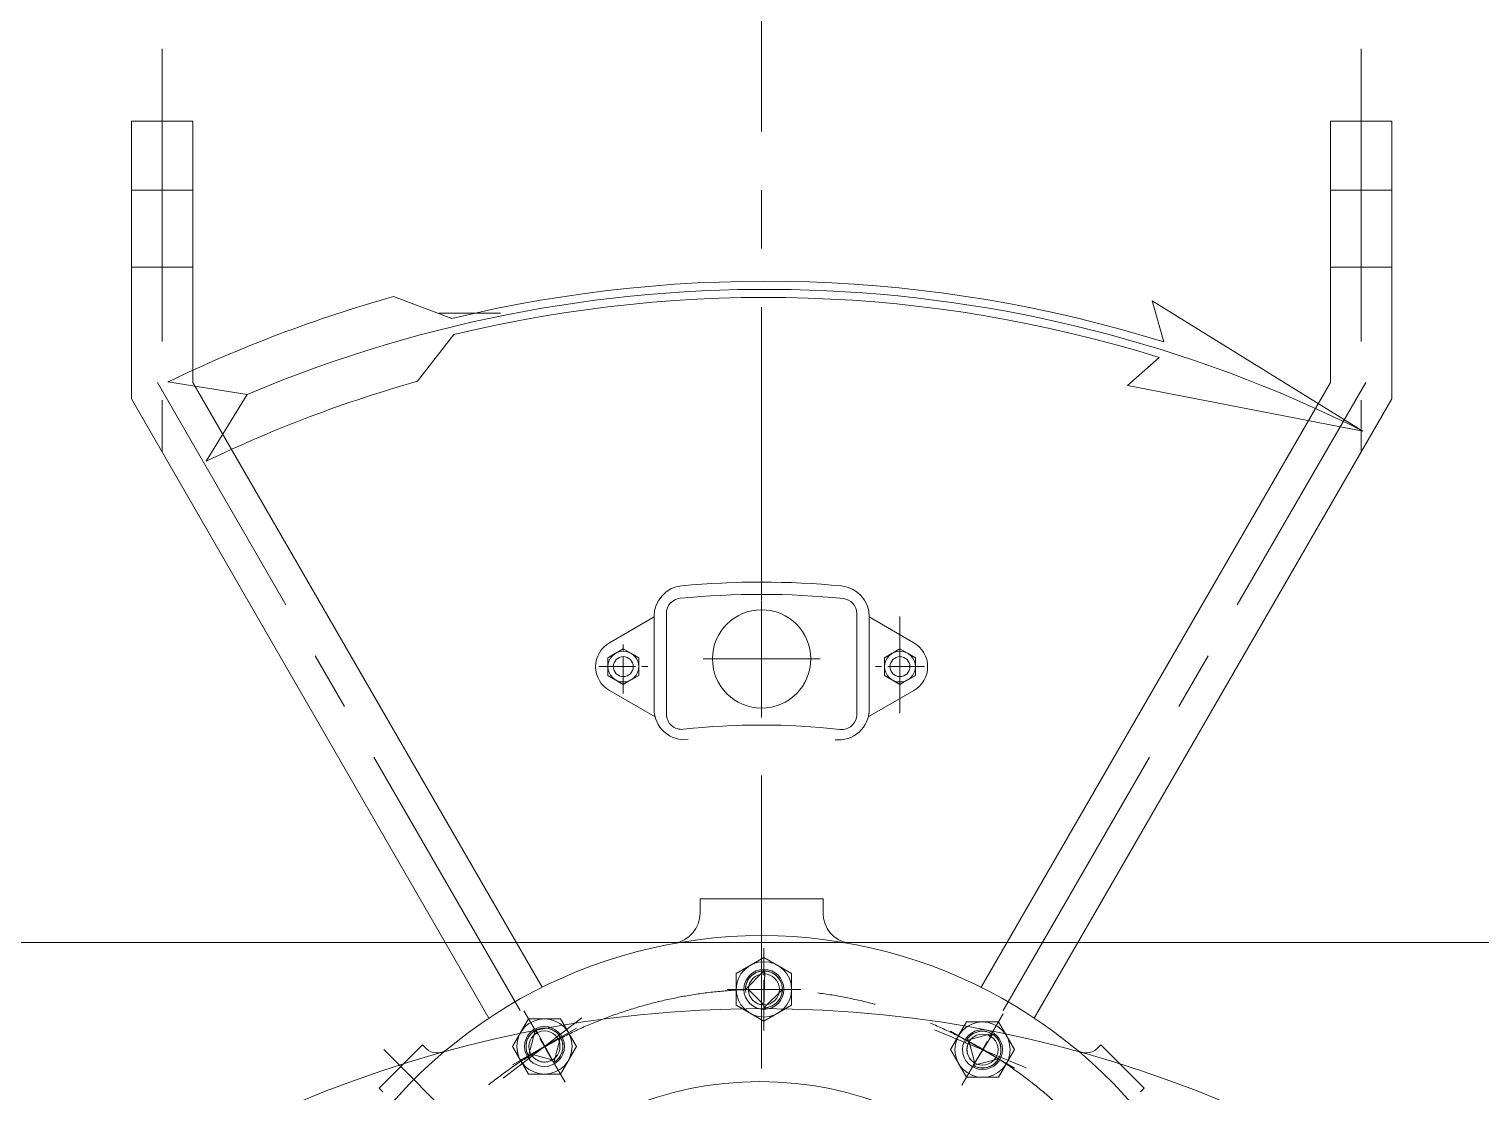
# Model space of a CAD drawing. Header units: millimetres. Extents: x 2 to 671028, y -1 to 511258.
# Drawn here: x 95616 to 107613, y 402192 to 410976 of the extents above; entities that cross this region are included whole.
import ezdxf

# ---------------------------------------------------------------- set-up
doc = ezdxf.new("R2010")
doc.units = ezdxf.units.MM
doc.header["$LTSCALE"] = 25.4
doc.linetypes.add('CENTER', pattern=[50.8, 31.75, -6.35, 6.35, -6.35])
doc.linetypes.add('点画线', pattern=[18, 12, -2, 2, -2])
for name, color, linetype, lineweight in [('CAXA1', 5, 'CENTER', 5), ('中心线层', 5, 'CENTER', 5), ('细实线层', 7, 'Continuous', 5)]:
    doc.layers.add(name, color=color, linetype=linetype, lineweight=lineweight)

msp = doc.modelspace()

# ---------------------------------------------------------------- linework, layer by layer
at = {"color": 7, "lineweight": 5}
for p, q in [((96462.26, 410215.56), (96462.26, 407919.68)), ((96462.26, 410215.56), (96970.26, 410215.56)), ((96970.26, 410215.56), (96970.26, 408055.8)), ((106876.26, 410215.56), (106368.26, 410215.56)), ((106368.26, 410215.56), (106368.26, 408055.8)), ((106876.26, 410215.56), (106876.26, 407919.68)), ((96462.26, 409644.06), (96970.26, 409644.06)), ((106876.26, 409644.06), (106368.26, 409644.06)), ((96462.26, 409009.06), (96970.26, 409009.06)), ((106876.26, 409009.06), (106368.26, 409009.06)), ((99510.26, 408628.06), (99002.26, 408628.06)), ((99855.97, 403057.6), (96970.26, 408055.8)), ((103482.54, 403057.6), (106368.26, 408055.8)), ((99416.39, 402802.97), (96462.26, 407919.68)), ((103922.12, 402802.97), (106876.26, 407919.68)), ((100411.96, 405905.03), (100780.26, 406117.67)), ((100780.26, 406122.18), (100780.26, 405356.4)), ((100881.86, 406145.27), (100881.86, 405315.43)), ((102456.66, 406143.95), (102456.66, 405313.92)), ((102558.26, 406120.9), (102558.26, 405354.96)), ((102926.56, 405905.03), (102558.26, 406117.67)), ((100399.26, 405780.38), (100526.26, 405853.7)), ((100526.26, 405853.7), (100462.76, 405817.04)), ((100589.76, 405817.04), (100526.26, 405853.7)), ((100526.26, 405853.7), (100526.26, 405853.7)), ((100526.26, 405853.7), (100653.26, 405780.38)), ((102812.26, 405853.7), (102685.26, 405780.38)), ((102748.76, 405817.04), (102812.26, 405853.7)), ((102812.26, 405853.7), (102812.26, 405853.7)), ((102812.26, 405853.7), (102875.76, 405817.04)), ((102939.26, 405780.38), (102812.26, 405853.7)), ((100462.76, 405817.04), (100399.26, 405780.38)), ((100399.26, 405780.38), (100399.26, 405780.38)), ((100399.26, 405780.38), (100399.26, 405707.06)), ((100399.26, 405633.73), (100399.26, 405780.38)), ((100462.76, 405817.04), (100462.76, 405817.04)), ((100653.26, 405780.38), (100589.76, 405817.04)), ((100589.76, 405817.04), (100589.76, 405817.04)), ((100653.26, 405707.06), (100653.26, 405780.38)), ((100653.26, 405780.38), (100653.26, 405780.38)), ((100653.26, 405780.38), (100653.26, 405633.73)), ((102685.26, 405780.38), (102748.76, 405817.04)), ((102685.26, 405707.06), (102685.26, 405780.38)), ((102685.26, 405780.38), (102685.26, 405780.38)), ((102685.26, 405780.38), (102685.26, 405633.73)), ((102748.76, 405817.04), (102748.76, 405817.04)), ((102875.76, 405817.04), (102875.76, 405817.04)), ((102875.76, 405817.04), (102939.26, 405780.38)), ((102939.26, 405780.38), (102939.26, 405780.38)), ((102939.26, 405780.38), (102939.26, 405707.06)), ((102939.26, 405633.73), (102939.26, 405780.38)), ((100399.26, 405707.06), (100399.26, 405633.73)), ((100399.26, 405633.73), (100399.26, 405633.73)), ((100399.26, 405633.73), (100462.76, 405597.07)), ((100526.26, 405560.41), (100399.26, 405633.73)), ((100653.26, 405633.73), (100526.26, 405560.41)), ((100589.76, 405597.07), (100653.26, 405633.73)), ((100653.26, 405633.73), (100653.26, 405707.06)), ((100653.26, 405707.06), (100653.26, 405707.06)), ((100653.26, 405633.73), (100653.26, 405633.73)), ((102685.26, 405633.73), (102685.26, 405707.06)), ((102685.26, 405707.06), (102685.26, 405707.06)), ((102748.76, 405597.07), (102685.26, 405633.73)), ((102685.26, 405633.73), (102685.26, 405633.73)), ((102685.26, 405633.73), (102812.26, 405560.41)), ((102812.26, 405560.41), (102939.26, 405633.73)), ((102939.26, 405633.73), (102875.76, 405597.07)), ((102939.26, 405707.06), (102939.26, 405633.73)), ((102939.26, 405633.73), (102939.26, 405633.73)), ((100411.96, 405509.08), (100788.22, 405291.85)), ((100462.76, 405597.07), (100462.76, 405597.07)), ((100462.76, 405597.07), (100526.26, 405560.41)), ((100526.26, 405560.41), (100589.76, 405597.07)), ((100526.26, 405560.41), (100526.26, 405560.41)), ((100589.76, 405597.07), (100589.76, 405597.07)), ((102926.56, 405509.08), (102550.29, 405291.85)), ((102812.26, 405560.41), (102748.76, 405597.07)), ((102748.76, 405597.07), (102748.76, 405597.07)), ((102875.76, 405597.07), (102812.26, 405560.41)), ((102812.26, 405560.41), (102812.26, 405560.41)), ((102875.76, 405597.07), (102875.76, 405597.07)), ((102177.19, 403789.36), (101161.19, 403789.36)), ((101161.19, 403789.36), (101161.19, 403670.78)), ((102177.19, 403789.36), (102177.19, 403670.8)), ((114802.98, 403426.04), (88535.76, 403426.04)), ((101688.06, 403304.06), (101459.46, 403172.07)), ((101459.46, 403172.07), (101573.76, 403238.07)), ((101573.76, 403238.07), (101688.06, 403304.06)), ((101573.76, 403238.07), (101573.76, 403238.07)), ((101688.06, 403304.06), (101688.06, 403304.06)), ((101688.06, 403304.06), (101802.36, 403238.07)), ((101916.66, 403172.07), (101688.06, 403304.06)), ((101802.36, 403238.07), (101802.36, 403238.07)), ((101802.36, 403238.07), (101916.66, 403172.07)), ((101459.46, 403040.09), (101459.46, 403172.07)), ((101459.46, 403172.07), (101459.46, 403172.07)), ((101459.46, 403172.07), (101459.46, 402908.11)), ((101535.66, 403040.09), (101688.06, 403192.49)), ((101543.12, 403087.19), (101540.86, 403079.54)), ((101545.78, 403094.71), (101543.12, 403087.19)), ((101548.84, 403102.08), (101545.78, 403094.71)), ((101552.27, 403109.28), (101548.84, 403102.08)), ((101556.08, 403116.29), (101552.27, 403109.28)), ((101560.25, 403123.1), (101556.08, 403116.29)), ((101564.77, 403129.67), (101560.25, 403123.1)), ((101569.63, 403136), (101564.77, 403129.67)), ((101574.81, 403142.07), (101569.63, 403136)), ((101580.3, 403147.86), (101574.81, 403142.07)), ((101586.09, 403153.35), (101580.3, 403147.86)), ((101592.15, 403158.53), (101586.09, 403153.35)), ((101598.48, 403163.39), (101592.15, 403158.53)), ((101605.06, 403167.91), (101598.48, 403163.39)), ((101611.86, 403172.07), (101605.06, 403167.91)), ((101618.87, 403175.88), (101611.86, 403172.07)), ((101626.08, 403179.32), (101618.87, 403175.88)), ((101633.45, 403182.37), (101626.08, 403179.32)), ((101640.97, 403185.03), (101633.45, 403182.37)), ((101648.62, 403187.3), (101640.97, 403185.03)), ((101656.38, 403189.16), (101648.62, 403187.3)), ((101664.22, 403190.62), (101656.38, 403189.16)), ((101672.13, 403191.66), (101664.22, 403190.62)), ((101680.09, 403192.28), (101672.13, 403191.66)), ((101688.06, 403192.49), (101680.09, 403192.28)), ((101696.04, 403192.28), (101688.06, 402887.69)), ((101703.99, 403191.66), (101696.04, 403192.28)), ((101711.9, 403190.62), (101703.99, 403191.66)), ((101719.75, 403189.16), (101711.9, 403190.62)), ((101727.51, 403187.3), (101719.75, 403189.16)), ((101735.16, 403185.03), (101727.51, 403187.3)), ((101742.68, 403182.37), (101735.16, 403185.03)), ((101750.05, 403179.32), (101742.68, 403182.37)), ((101757.25, 403175.88), (101750.05, 403179.32)), ((101764.26, 403172.07), (101757.25, 403175.88)), ((101771.07, 403167.91), (101764.26, 403172.07)), ((101777.64, 403163.39), (101771.07, 403167.91)), ((101783.97, 403158.53), (101777.64, 403163.39)), ((101790.04, 403153.35), (101783.97, 403158.53)), ((101795.83, 403147.86), (101790.04, 403153.35)), ((101801.32, 403142.07), (101795.83, 403147.86)), ((101806.5, 403136), (101801.32, 403142.07)), ((101811.36, 403129.67), (101806.5, 403136)), ((101815.88, 403123.1), (101811.36, 403129.67)), ((101820.04, 403116.29), (101815.88, 403123.1)), ((101823.85, 403109.28), (101820.04, 403116.29)), ((101827.29, 403102.08), (101823.85, 403109.28)), ((101830.34, 403094.71), (101827.29, 403102.08)), ((101833, 403087.19), (101830.34, 403094.71)), ((101835.27, 403079.54), (101833, 403087.19)), ((101916.66, 403172.07), (101916.66, 403172.07)), ((101916.66, 403172.07), (101916.66, 403040.09)), ((101916.66, 402908.11), (101916.66, 403172.07)), ((101459.46, 402908.11), (101459.46, 403040.09)), ((101459.46, 403040.09), (101459.46, 403040.09)), ((101535.87, 403048.07), (101535.66, 403040.09)), ((101559.72, 403040.09), (101535.66, 403040.09)), ((101535.66, 403040.09), (101840.46, 403040.09)), ((101536.5, 403056.02), (101535.87, 403048.07)), ((101537.54, 403063.93), (101536.5, 403056.02)), ((101538.99, 403071.78), (101537.54, 403063.93)), ((101540.86, 403079.54), (101538.99, 403071.78)), ((101688.06, 402911.75), (101559.72, 403040.09)), ((101559.72, 403040.09), (101559.9, 403033.38)), ((101688.06, 402911.75), (101559.72, 403040.09)), ((101559.9, 403033.38), (101560.42, 403026.68)), ((101560.42, 403026.68), (101561.3, 403020.02)), ((101561.3, 403020.02), (101562.53, 403013.41)), ((101562.53, 403013.41), (101564.09, 403006.88)), ((101564.09, 403006.88), (101566, 403000.43)), ((101566, 403000.43), (101568.25, 402994.1)), ((101568.25, 402994.1), (101570.82, 402987.89)), ((101570.82, 402987.89), (101573.71, 402981.83)), ((101573.71, 402981.83), (101576.92, 402975.92)), ((101576.92, 402975.92), (101580.43, 402970.19)), ((101580.43, 402970.19), (101584.23, 402964.66)), ((101584.23, 402964.66), (101588.32, 402959.32)), ((101840.46, 403040.09), (101688.06, 402887.69)), ((101820.04, 402963.89), (101823.85, 402970.9)), ((101823.85, 402970.9), (101827.29, 402978.11)), ((101827.29, 402978.11), (101830.34, 402985.48)), ((101830.34, 402985.48), (101833, 402993)), ((101833, 402993), (101835.27, 403000.65)), ((101837.13, 403071.78), (101835.27, 403079.54)), ((101835.27, 403000.65), (101837.13, 403008.41)), ((101838.59, 403063.93), (101837.13, 403071.78)), ((101837.13, 403008.41), (101838.59, 403016.25)), ((101839.63, 403056.02), (101838.59, 403063.93)), ((101838.59, 403016.25), (101839.63, 403024.16)), ((101840.25, 403048.07), (101839.63, 403056.02)), ((101839.63, 403024.16), (101840.25, 403032.12)), ((101840.46, 403040.09), (101840.25, 403048.07)), ((101840.25, 403032.12), (101840.46, 403040.09)), ((101916.66, 403040.09), (101916.66, 402908.11)), ((101573.76, 402842.12), (101459.46, 402908.11)), ((101459.46, 402908.11), (101459.46, 402908.11)), ((101459.46, 402908.11), (101688.06, 402776.13)), ((101588.32, 402959.32), (101592.69, 402954.22)), ((101592.69, 402954.22), (101597.31, 402949.34)), ((101597.31, 402949.34), (101602.19, 402944.72)), ((101602.19, 402944.72), (101607.29, 402940.35)), ((101607.29, 402940.35), (101612.63, 402936.26)), ((101612.63, 402936.26), (101618.16, 402932.46)), ((101618.16, 402932.46), (101623.89, 402928.95)), ((101623.89, 402928.95), (101629.8, 402925.74)), ((101629.8, 402925.74), (101635.86, 402922.85)), ((101635.86, 402922.85), (101642.07, 402920.28)), ((101642.07, 402920.28), (101648.4, 402918.03)), ((101648.4, 402918.03), (101654.85, 402916.12)), ((101654.85, 402916.12), (101661.38, 402914.56)), ((101661.38, 402914.56), (101667.99, 402913.33)), ((101667.99, 402913.33), (101674.65, 402912.45)), ((101674.65, 402912.45), (101681.35, 402911.93)), ((101681.35, 402911.93), (101688.06, 402911.75)), ((101688.06, 402887.69), (101688.06, 402911.75)), ((101688.06, 402776.13), (101916.66, 402908.11)), ((101688.06, 402887.69), (101696.04, 402887.9)), ((101696.04, 402887.9), (101703.99, 402888.53)), ((101703.99, 402888.53), (101711.9, 402889.57)), ((101711.9, 402889.57), (101719.75, 402891.02)), ((101719.75, 402891.02), (101727.51, 402892.88)), ((101727.51, 402892.88), (101735.16, 402895.15)), ((101735.16, 402895.15), (101742.68, 402897.81)), ((101742.68, 402897.81), (101750.05, 402900.87)), ((101750.05, 402900.87), (101757.25, 402904.3)), ((101757.25, 402904.3), (101764.26, 402908.11)), ((101764.26, 402908.11), (101771.07, 402912.28)), ((101771.07, 402912.28), (101777.64, 402916.8)), ((101777.64, 402916.8), (101783.97, 402921.65)), ((101783.97, 402921.65), (101790.04, 402926.84)), ((101790.04, 402926.84), (101795.83, 402932.33)), ((101795.83, 402932.33), (101801.32, 402938.12)), ((101801.32, 402938.12), (101806.5, 402944.18)), ((101916.66, 402908.11), (101802.36, 402842.12)), ((101806.5, 402944.18), (101811.36, 402950.51)), ((101811.36, 402950.51), (101815.88, 402957.09)), ((101815.88, 402957.09), (101820.04, 402963.89)), ((101916.66, 402908.11), (101916.66, 402908.11)), ((99742.89, 402796.54), (99610.91, 402567.94)), ((99676.9, 402682.24), (99742.89, 402796.54)), ((99742.89, 402796.54), (99742.89, 402796.54)), ((99742.89, 402796.54), (99874.87, 402796.54)), ((100006.86, 402796.54), (99742.89, 402796.54)), ((99874.87, 402796.54), (99874.87, 402796.54)), ((99874.87, 402796.54), (100006.86, 402796.54)), ((100006.86, 402796.54), (100006.86, 402796.54)), ((100006.86, 402796.54), (100072.85, 402682.24)), ((100138.84, 402567.94), (100006.86, 402796.54)), ((101688.06, 402776.13), (101573.76, 402842.12)), ((101573.76, 402842.12), (101573.76, 402842.12)), ((101802.36, 402842.12), (101688.06, 402776.13)), ((101688.06, 402776.13), (101688.06, 402776.13)), ((101802.36, 402842.12), (101802.36, 402842.12)), ((103362.43, 402771), (103230.44, 402542.4)), ((103296.43, 402656.7), (103362.43, 402771)), ((103362.43, 402771), (103362.43, 402771)), ((103362.43, 402771), (103494.41, 402771)), ((103626.39, 402771), (103362.43, 402771)), ((103494.41, 402771), (103494.41, 402771)), ((103494.41, 402771), (103626.39, 402771)), ((103626.39, 402771), (103626.39, 402771)), ((103626.39, 402771), (103692.38, 402656.7)), ((103758.37, 402542.4), (103626.39, 402771)), ((99610.91, 402567.94), (99676.9, 402682.24)), ((99676.9, 402682.24), (99676.9, 402682.24)), ((99727.67, 402607.38), (99725.8, 402599.62)), ((99729.93, 402615.03), (99727.67, 402607.38)), ((99732.6, 402622.55), (99729.93, 402615.03)), ((99735.65, 402629.92), (99732.6, 402622.55)), ((99739.08, 402637.12), (99735.65, 402629.92)), ((99742.89, 402644.14), (99739.08, 402637.12)), ((99742.89, 402491.74), (99798.67, 402699.92)), ((99747.06, 402650.94), (99742.89, 402644.14)), ((99742.89, 402491.74), (100006.86, 402644.14)), ((99751.58, 402657.51), (99747.06, 402650.94)), ((99756.44, 402663.84), (99751.58, 402657.51)), ((99761.62, 402669.91), (99756.44, 402663.84)), ((99767.11, 402675.7), (99761.62, 402669.91)), ((99772.9, 402681.19), (99767.11, 402675.7)), ((99778.97, 402686.37), (99772.9, 402681.19)), ((99785.3, 402691.23), (99778.97, 402686.37)), ((99791.87, 402695.75), (99785.3, 402691.23)), ((99798.67, 402699.92), (99791.87, 402695.75)), ((99812.89, 402707.16), (99805.69, 402703.72)), ((99805.69, 402703.72), (99951.07, 402435.95)), ((99820.26, 402710.21), (99812.89, 402707.16)), ((99827.78, 402712.88), (99820.26, 402710.21)), ((99835.43, 402715.14), (99827.78, 402712.88)), ((99843.19, 402717), (99835.43, 402715.14)), ((99851.03, 402718.46), (99843.19, 402717)), ((99858.94, 402719.5), (99851.03, 402718.46)), ((99866.9, 402720.13), (99858.94, 402719.5)), ((99874.87, 402720.34), (99866.9, 402720.13)), ((99882.85, 402720.13), (99874.87, 402720.34)), ((99890.8, 402719.5), (99882.85, 402720.13)), ((99898.71, 402718.46), (99890.8, 402719.5)), ((99906.56, 402717), (99898.71, 402718.46)), ((99914.32, 402715.14), (99906.56, 402717)), ((99921.97, 402712.88), (99914.32, 402715.14)), ((99929.49, 402710.21), (99921.97, 402712.88)), ((99936.86, 402707.16), (99929.49, 402710.21)), ((99944.06, 402703.72), (99936.86, 402707.16)), ((99951.07, 402699.92), (99944.06, 402703.72)), ((99957.88, 402695.75), (99951.07, 402699.92)), ((100006.86, 402644.14), (99951.07, 402435.95)), ((99964.45, 402691.23), (99957.88, 402695.75)), ((99970.78, 402686.37), (99964.45, 402691.23)), ((99976.85, 402681.19), (99970.78, 402686.37)), ((99982.64, 402675.7), (99976.85, 402681.19)), ((99988.13, 402669.91), (99982.64, 402675.7)), ((99993.31, 402663.84), (99988.13, 402669.91)), ((99998.17, 402657.51), (99993.31, 402663.84)), ((100002.69, 402650.94), (99998.17, 402657.51)), ((100006.86, 402644.14), (100002.69, 402650.94)), ((100010.66, 402637.12), (100006.86, 402644.14)), ((100014.1, 402629.92), (100010.66, 402637.12)), ((100017.15, 402622.55), (100014.1, 402629.92)), ((100019.81, 402615.03), (100017.15, 402622.55)), ((100022.08, 402607.38), (100019.81, 402615.03)), ((100023.94, 402599.62), (100022.08, 402607.38)), ((100072.85, 402682.24), (100138.84, 402567.94)), ((103230.44, 402542.4), (103296.43, 402656.7)), ((103296.43, 402656.7), (103296.43, 402656.7)), ((103362.43, 402618.6), (103570.61, 402674.38)), ((103366.59, 402625.4), (103362.43, 402618.6)), ((103383.26, 402606.57), (103362.43, 402618.6)), ((103362.43, 402618.6), (103626.39, 402466.2)), ((103371.11, 402631.98), (103366.59, 402625.4)), ((103375.97, 402638.31), (103371.11, 402631.98)), ((103381.15, 402644.37), (103375.97, 402638.31)), ((103383.26, 402606.57), (103380.06, 402600.66)), ((103386.65, 402650.16), (103381.15, 402644.37)), ((103430.24, 402431.25), (103383.26, 402606.57)), ((103430.24, 402431.25), (103383.26, 402606.57)), ((103392.43, 402655.65), (103386.65, 402650.16)), ((103398.5, 402660.83), (103392.43, 402655.65)), ((103404.83, 402665.69), (103398.5, 402660.83)), ((103411.41, 402670.21), (103404.83, 402665.69)), ((103418.21, 402674.38), (103411.41, 402670.21)), ((103425.22, 402678.19), (103418.21, 402674.38)), ((103577.41, 402670.21), (103418.21, 402410.42)), ((103432.42, 402681.62), (103425.22, 402678.19)), ((103439.79, 402684.68), (103432.42, 402681.62)), ((103447.31, 402687.34), (103439.79, 402684.68)), ((103454.96, 402689.6), (103447.31, 402687.34)), ((103462.72, 402691.47), (103454.96, 402689.6)), ((103470.57, 402692.92), (103462.72, 402691.47)), ((103478.48, 402693.96), (103470.57, 402692.92)), ((103486.43, 402694.59), (103478.48, 402693.96)), ((103494.41, 402694.8), (103486.43, 402694.59)), ((103502.38, 402694.59), (103494.41, 402694.8)), ((103510.34, 402693.96), (103502.38, 402694.59)), ((103518.25, 402692.92), (103510.34, 402693.96)), ((103526.09, 402691.47), (103518.25, 402692.92)), ((103533.85, 402689.6), (103526.09, 402691.47)), ((103541.5, 402687.34), (103533.85, 402689.6)), ((103549.02, 402684.68), (103541.5, 402687.34)), ((103556.39, 402681.62), (103549.02, 402684.68)), ((103563.6, 402678.19), (103556.39, 402681.62)), ((103570.61, 402674.38), (103563.6, 402678.19)), ((103583.99, 402665.69), (103577.41, 402670.21)), ((103590.32, 402660.83), (103583.99, 402665.69)), ((103596.38, 402655.65), (103590.32, 402660.83)), ((103602.17, 402650.16), (103596.38, 402655.65)), ((103607.66, 402644.37), (103602.17, 402650.16)), ((103612.85, 402638.31), (103607.66, 402644.37)), ((103617.7, 402631.98), (103612.85, 402638.31)), ((103622.22, 402625.4), (103617.7, 402631.98)), ((103626.39, 402618.6), (103622.22, 402625.4)), ((103630.2, 402611.59), (103626.39, 402618.6)), ((103633.63, 402604.38), (103630.2, 402611.59)), ((103636.69, 402597.01), (103633.63, 402604.38)), ((103692.38, 402656.7), (103692.38, 402656.7)), ((103692.38, 402656.7), (103758.37, 402542.4)), ((98508.21, 402222.4), (98867.42, 402581.61)), ((98897.65, 402551.38), (98867.42, 402581.61)), ((99676.9, 402453.64), (99610.91, 402567.94)), ((99610.91, 402567.94), (99610.91, 402567.94)), ((99610.91, 402567.94), (99742.89, 402339.34)), ((99722.68, 402575.91), (99722.47, 402567.94)), ((99722.47, 402567.94), (99722.68, 402559.96)), ((99723.31, 402583.87), (99722.68, 402575.91)), ((99722.68, 402559.96), (99723.31, 402552.01)), ((99724.35, 402591.78), (99723.31, 402583.87)), ((99723.31, 402552.01), (99724.35, 402544.09)), ((99725.8, 402599.62), (99724.35, 402591.78)), ((99724.35, 402544.09), (99725.8, 402536.25)), ((99725.8, 402536.25), (99727.67, 402528.49)), ((99727.67, 402528.49), (99729.93, 402520.84)), ((99729.93, 402520.84), (99732.6, 402513.32)), ((99732.6, 402513.32), (99735.65, 402505.95)), ((99735.65, 402505.95), (99739.08, 402498.75)), ((99739.08, 402498.75), (99742.89, 402491.74)), ((99763.73, 402503.76), (99742.89, 402491.74)), ((99939.04, 402456.79), (99763.73, 402503.76)), ((99763.73, 402503.76), (99767.24, 402498.04)), ((99939.04, 402456.79), (99763.73, 402503.76)), ((99767.24, 402498.04), (99771.04, 402492.5)), ((99771.04, 402492.5), (99775.13, 402487.17)), ((99775.13, 402487.17), (99779.5, 402482.06)), ((99998.17, 402478.36), (100002.69, 402484.93)), ((100002.69, 402484.93), (100006.86, 402491.74)), ((100006.86, 402339.34), (100138.84, 402567.94)), ((100006.86, 402491.74), (100010.66, 402498.75)), ((100010.66, 402498.75), (100014.1, 402505.95)), ((100014.1, 402505.95), (100017.15, 402513.32)), ((100017.15, 402513.32), (100019.81, 402520.84)), ((100019.81, 402520.84), (100022.08, 402528.49)), ((100022.08, 402528.49), (100023.94, 402536.25)), ((100025.4, 402591.78), (100023.94, 402599.62)), ((100023.94, 402536.25), (100025.4, 402544.09)), ((100026.44, 402583.87), (100025.4, 402591.78)), ((100025.4, 402544.09), (100026.44, 402552.01)), ((100027.06, 402575.91), (100026.44, 402583.87)), ((100026.44, 402552.01), (100027.06, 402559.96)), ((100027.27, 402567.94), (100027.06, 402575.91)), ((100027.06, 402559.96), (100027.27, 402567.94)), ((100138.84, 402567.94), (100072.85, 402453.64)), ((100138.84, 402567.94), (100138.84, 402567.94)), ((103296.43, 402428.1), (103230.44, 402542.4)), ((103230.44, 402542.4), (103230.44, 402542.4)), ((103230.44, 402542.4), (103362.43, 402313.8)), ((103366.24, 402549.11), (103366.07, 402542.4)), ((103366.07, 402542.4), (103366.24, 402535.68)), ((103366.77, 402555.81), (103366.24, 402549.11)), ((103366.24, 402535.68), (103366.77, 402528.98)), ((103367.65, 402562.47), (103366.77, 402555.81)), ((103366.77, 402528.98), (103367.65, 402522.32)), ((103368.87, 402569.08), (103367.65, 402562.47)), ((103367.65, 402522.32), (103368.87, 402515.71)), ((103370.44, 402575.61), (103368.87, 402569.08)), ((103368.87, 402515.71), (103370.44, 402509.18)), ((103372.35, 402582.06), (103370.44, 402575.61)), ((103370.44, 402509.18), (103372.35, 402502.74)), ((103374.59, 402588.39), (103372.35, 402582.06)), ((103372.35, 402502.74), (103374.59, 402496.4)), ((103377.16, 402594.6), (103374.59, 402588.39)), ((103374.59, 402496.4), (103377.16, 402490.2)), ((103380.06, 402600.66), (103377.16, 402594.6)), ((103377.16, 402490.2), (103380.06, 402484.13)), ((103626.39, 402313.8), (103758.37, 402542.4)), ((103633.63, 402480.41), (103636.69, 402487.78)), ((103639.35, 402589.49), (103636.69, 402597.01)), ((103636.69, 402487.78), (103639.35, 402495.3)), ((103641.62, 402581.84), (103639.35, 402589.49)), ((103639.35, 402495.3), (103641.62, 402502.95)), ((103643.48, 402574.08), (103641.62, 402581.84)), ((103641.62, 402502.95), (103643.48, 402510.71)), ((103644.93, 402566.24), (103643.48, 402574.08)), ((103643.48, 402510.71), (103644.93, 402518.56)), ((103645.97, 402558.33), (103644.93, 402566.24)), ((103644.93, 402518.56), (103645.97, 402526.47)), ((103646.6, 402550.37), (103645.97, 402558.33)), ((103645.97, 402526.47), (103646.6, 402534.42)), ((103646.81, 402542.4), (103646.6, 402550.37)), ((103646.6, 402534.42), (103646.81, 402542.4)), ((103758.37, 402542.4), (103692.38, 402428.1)), ((103758.37, 402542.4), (103758.37, 402542.4)), ((104440.87, 402551.38), (104471.1, 402581.61)), ((104830.31, 402222.4), (104471.1, 402581.61)), ((99742.89, 402339.34), (99676.9, 402453.64)), ((99676.9, 402453.64), (99676.9, 402453.64)), ((99779.5, 402482.06), (99784.12, 402477.18)), ((99784.12, 402477.18), (99789, 402472.56)), ((99789, 402472.56), (99794.11, 402468.2)), ((99794.11, 402468.2), (99799.44, 402464.11)), ((99799.44, 402464.11), (99804.97, 402460.3)), ((99804.97, 402460.3), (99810.7, 402456.79)), ((99810.7, 402456.79), (99816.61, 402453.58)), ((99816.61, 402453.58), (99822.67, 402450.69)), ((99822.67, 402450.69), (99828.88, 402448.12)), ((99828.88, 402448.12), (99835.21, 402445.88)), ((99835.21, 402445.88), (99841.66, 402443.97)), ((99841.66, 402443.97), (99848.19, 402442.4)), ((99848.19, 402442.4), (99854.8, 402441.17)), ((99854.8, 402441.17), (99861.46, 402440.3)), ((99861.46, 402440.3), (99868.16, 402439.77)), ((99868.16, 402439.77), (99874.87, 402439.59)), ((99874.87, 402439.59), (99881.59, 402439.77)), ((99881.59, 402439.77), (99888.29, 402440.3)), ((99888.29, 402440.3), (99894.95, 402441.17)), ((99894.95, 402441.17), (99901.56, 402442.4)), ((99901.56, 402442.4), (99908.09, 402443.97)), ((99908.09, 402443.97), (99914.53, 402445.88)), ((99914.53, 402445.88), (99920.87, 402448.12)), ((99920.87, 402448.12), (99927.07, 402450.69)), ((99927.07, 402450.69), (99933.14, 402453.58)), ((99933.14, 402453.58), (99939.04, 402456.79)), ((99951.07, 402435.95), (99939.04, 402456.79)), ((99951.07, 402435.95), (99957.88, 402440.12)), ((99957.88, 402440.12), (99964.45, 402444.64)), ((99964.45, 402444.64), (99970.78, 402449.5)), ((99970.78, 402449.5), (99976.85, 402454.68)), ((99976.85, 402454.68), (99982.64, 402460.17)), ((99982.64, 402460.17), (99988.13, 402465.96)), ((99988.13, 402465.96), (99993.31, 402472.03)), ((99993.31, 402472.03), (99998.17, 402478.36)), ((100072.85, 402453.64), (100006.86, 402339.34)), ((100072.85, 402453.64), (100072.85, 402453.64)), ((103362.43, 402313.8), (103296.43, 402428.1)), ((103296.43, 402428.1), (103296.43, 402428.1)), ((103380.06, 402484.13), (103383.26, 402478.23)), ((103383.26, 402478.23), (103386.77, 402472.5)), ((103386.77, 402472.5), (103390.58, 402466.96)), ((103390.58, 402466.96), (103394.67, 402461.63)), ((103394.67, 402461.63), (103399.03, 402456.52)), ((103399.03, 402456.52), (103403.66, 402451.65)), ((103403.66, 402451.65), (103408.53, 402447.02)), ((103408.53, 402447.02), (103413.64, 402442.66)), ((103413.64, 402442.66), (103418.97, 402438.57)), ((103626.39, 402466.2), (103418.21, 402410.42)), ((103418.21, 402410.42), (103430.24, 402431.25)), ((103418.21, 402410.42), (103425.22, 402406.61)), ((103418.97, 402438.57), (103424.51, 402434.76)), ((103424.51, 402434.76), (103430.24, 402431.25)), ((103425.22, 402406.61), (103432.42, 402403.17)), ((103432.42, 402403.17), (103439.79, 402400.12)), ((103439.79, 402400.12), (103447.31, 402397.46)), ((103447.31, 402397.46), (103454.96, 402395.19)), ((103454.96, 402395.19), (103462.72, 402393.33)), ((103462.72, 402393.33), (103470.57, 402391.87)), ((103470.57, 402391.87), (103478.48, 402390.83)), ((103478.48, 402390.83), (103486.43, 402390.21)), ((103486.43, 402390.21), (103494.41, 402390)), ((103494.41, 402390), (103502.38, 402390.21)), ((103502.38, 402390.21), (103510.34, 402390.83)), ((103510.34, 402390.83), (103518.25, 402391.87)), ((103518.25, 402391.87), (103526.09, 402393.33)), ((103526.09, 402393.33), (103533.85, 402395.19)), ((103533.85, 402395.19), (103541.5, 402397.46)), ((103541.5, 402397.46), (103549.02, 402400.12)), ((103549.02, 402400.12), (103556.39, 402403.17)), ((103556.39, 402403.17), (103563.6, 402406.61)), ((103563.6, 402406.61), (103570.61, 402410.42)), ((103570.61, 402410.42), (103577.41, 402414.58)), ((103577.41, 402414.58), (103583.99, 402419.1)), ((103583.99, 402419.1), (103590.32, 402423.96)), ((103590.32, 402423.96), (103596.38, 402429.14)), ((103596.38, 402429.14), (103602.17, 402434.63)), ((103602.17, 402434.63), (103607.66, 402440.42)), ((103607.66, 402440.42), (103612.85, 402446.49)), ((103612.85, 402446.49), (103617.7, 402452.82)), ((103617.7, 402452.82), (103622.22, 402459.39)), ((103622.22, 402459.39), (103626.39, 402466.2)), ((103626.39, 402466.2), (103630.2, 402473.21)), ((103692.38, 402428.1), (103626.39, 402313.8)), ((103630.2, 402473.21), (103633.63, 402480.41)), ((99874.87, 402339.34), (99742.89, 402339.34)), ((99742.89, 402339.34), (99742.89, 402339.34)), ((99742.89, 402339.34), (100006.86, 402339.34)), ((100006.86, 402339.34), (99874.87, 402339.34)), ((99874.87, 402339.34), (99874.87, 402339.34)), ((100006.86, 402339.34), (100006.86, 402339.34)), ((103494.41, 402313.8), (103362.43, 402313.8)), ((103362.43, 402313.8), (103362.43, 402313.8)), ((103362.43, 402313.8), (103626.39, 402313.8)), ((103626.39, 402313.8), (103494.41, 402313.8)), ((103494.41, 402313.8), (103494.41, 402313.8)), ((103626.39, 402313.8), (103626.39, 402313.8)), ((98538.44, 402192.17), (98508.21, 402222.4)), ((104800.08, 402192.17), (104830.31, 402222.4))]:
    msp.add_line(p, q, dxfattribs=at)
for centre, radius in [((101669.26, 405770.56), 406.4), ((100526.26, 405707.06), 127), ((100526.26, 405707.06), 82.55), ((102812.26, 405707.06), 127), ((102812.26, 405707.06), 82.55), ((101688.06, 403040.09), 228.6), ((101688.06, 403040.09), 165.1), ((101688.06, 403040.09), 128.34), ((101669.37, 393069.67), 9811.04), ((99874.87, 402567.94), 228.6), ((99874.87, 402567.94), 165.1), ((103494.41, 402542.4), 228.6), ((99874.87, 402567.94), 128.34), ((103494.41, 402542.4), 165.1), ((103494.41, 402542.4), 128.34), ((101655.76, 399420.59), 2857.5)]:
    msp.add_circle(centre, radius, dxfattribs=at)
for centre, radius, start, end in [((101675.99, 399420.56), 14795.5, 301.355793, 238.585014), ((101662.52, 399420.56), 13868.4, 303.508424, 236.55604), ((101034.26, 406122.18), 254, 95.355739, 180.000001), ((101662.52, 399420.56), 6985, 84.529118, 95.355742), ((102304.26, 406120.9), 254, 0, 84.529116), ((101008.86, 406145.27), 127, 95.551929, 179.999996), ((101662.52, 399420.56), 6883.41, 84.333335, 95.55192), ((102329.66, 406143.95), 127, 359.999997, 84.333322), ((100526.26, 405707.06), 228.6, 119.999974, 240.000008), ((102812.26, 405707.06), 228.6, 299.999992, 60.000026), ((101034.26, 405356.4), 254, 180, 276.041854), ((101008.86, 405315.43), 127, 180, 276.327535), ((102304.26, 405354.96), 254, 263.828144, 0.000001), ((102329.66, 405313.92), 127, 263.541557, 0.000004), ((101662.52, 399420.56), 5804, 83.541565, 96.327533), ((100907.19, 403670.78), 254, 280.165225, 359.999997), ((102431.19, 403670.8), 254, 180.000001, 259.836725), ((101669.26, 399420.56), 4064, 31.333258, 148.668768), ((98987.45, 402641.18), 127, 225.000006, 309.784076), ((104351.06, 402641.18), 127, 230.215924, 314.999994)]:
    msp.add_arc(centre, radius, start, end, dxfattribs=at)
msp.add_open_spline([(112198.54, 409943.18), (111307.25, 410897.4), (109271.06, 412607.28), (105648.39, 414323.43), (101648.95, 415013.23), (97577.24, 414596.34), (93714.41, 413143.87), (90329.11, 410718.76), (87667.7, 407468.21), (85926.41, 403609.88), (85198.88, 399395.79), (85693.17, 395116.68), (87239.87, 391073.05), (89811.1, 387548.46), (93226.13, 384790.06), (97266.86, 383002.31), (101660.41, 382303.54), (106112, 382788.56), (110316.2, 384409.21), (113975.45, 387087.71), (116841.92, 390638.1), (118700.96, 394836.93), (119165.43, 397877.96), (119207.73, 399400.36)], degree=3, knots=[0, 0, 0, 0, 6187.66602572, 12450.35545818, 18783.77638031, 25175.55398045, 31622.06567916, 38124.71359482, 44683.23785819, 51298.55092183, 57973.87072775, 64697.01929391, 71462.74865718, 78273.50179554, 85129.27889684, 92030.08014528, 98977.28584344, 105969.70115191, 113006.62299906, 120087.95118565, 127214.49594475, 134386.49284868, 141603.66326616, 141603.66326616, 141603.66326616, 141603.66326616], dxfattribs=at)
at = {"layer": 'CAXA1', "linetype": 'CENTER', "lineweight": 5, "ltscale": 3}
for p, q in [((101669.26, 412548.11), (101669.26, 383448.89)), ((96716.26, 410812.42), (96716.26, 407479.74)), ((106622.26, 410812.42), (106622.26, 407479.74)), ((99674.28, 402864.29), (96678.16, 408053.73)), ((103664.23, 402864.29), (106660.36, 408053.73)), ((101669.26, 405287.96), (101669.26, 406253.16)), ((102812.26, 406121.41), (102812.26, 405322.39)), ((101186.66, 405770.56), (102151.86, 405770.56)), ((99534.7, 402306.91), (100184.9, 402805.82)), ((103098.27, 402706.48), (103855.44, 402392.85)), ((99364.66, 401725.15), (98548.08, 402541.73))]:
    msp.add_line(p, q, dxfattribs=at)
for radius in [14351, 13716]:
    msp.add_circle((101675.99, 399420.56), radius, dxfattribs=at)
msp.add_arc((101669.22, 399420.59), 3619.5, 29.016883, 150.357285, dxfattribs=at)
at = {"layer": '中心线层', "color": 7, "linetype": '点画线', "lineweight": 5}
for p, q in [((100526.26, 405484.21), (100526.26, 405929.9)), ((102812.26, 405484.21), (102812.26, 405929.9)), ((100323.06, 405707.06), (100729.46, 405707.06)), ((103015.46, 405707.06), (102609.06, 405707.06)), ((101688.06, 402699.93), (101688.06, 403380.26)), ((101688.06, 402811.49), (101688.06, 403268.69)), ((101992.86, 403040.09), (101383.26, 403040.09)), ((101459.46, 403040.09), (101916.66, 403040.09)), ((100044.96, 402273.34), (99704.79, 402862.53)), ((99989.17, 402369.96), (99760.57, 402765.91)), ((103324.33, 402247.81), (103664.49, 402836.99)), ((103380.11, 402344.42), (103608.71, 402740.37)), ((100138.84, 402720.34), (99610.91, 402415.54)), ((99676.9, 402453.64), (100072.85, 402682.24)), ((103758.37, 402390), (103230.44, 402694.8)), ((103296.43, 402656.7), (103692.38, 402428.1))]:
    msp.add_line(p, q, dxfattribs=at)
at = {"layer": '细实线层', "color": 7, "linetype": 'Continuous', "lineweight": 5}
for p, q in [((98628.9, 408765.57), (99109.19, 408583.91)), ((104896.39, 408729.43), (104992.01, 408390.08)), ((106635.7, 407653.74), (104896.39, 408729.43)), ((98825.81, 408064.86), (99125.97, 408450.46)), ((104954.79, 408261.68), (104691.41, 408031.03)), ((96763.76, 408059.45), (97419.01, 407956.69)), ((106635.7, 407653.74), (104691.41, 408031.03)), ((97080.27, 407404.02), (97419.01, 407956.69))]:
    msp.add_line(p, q, dxfattribs=at)
for radius, start, end in [(11053.75, 72.671946, 103.553786), (11350.85, 105.696275, 115.776031), (10986.92, 63.30389, 112.930859), (10920.09, 72.657674, 103.632302), (10623, 105.696275, 115.776031)]:
    msp.add_arc((101699.73, 397838), radius, start, end, dxfattribs=at)
at = {"layer": '细实线层', "color": 7, "lineweight": 5}
for centre, start, end in [((101688.06, 403040.09), 270, 190), ((99874.87, 402567.94), 300, 220), ((103494.41, 402542.4), 240, 160)]:
    msp.add_arc(centre, 152.4, start, end, dxfattribs=at)

doc.saveas('drawing.dxf')
